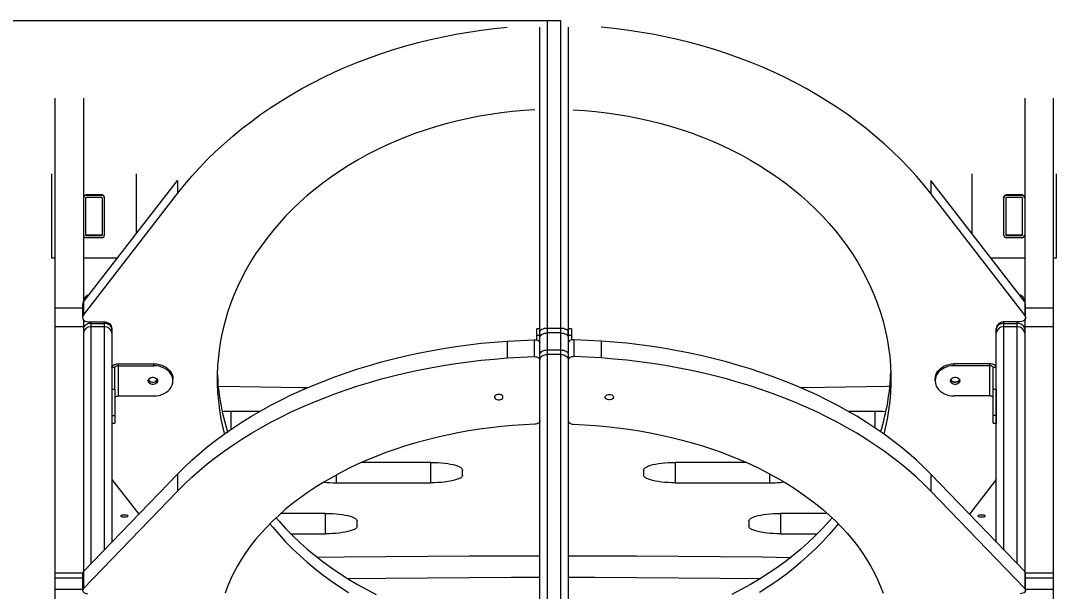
# Model space of a CAD drawing. Header units: millimetres. Extents: x -6600 to 7025, y -6221 to 3623.
# Drawn here: x 2559 to 3543, y 1581 to 2123 of the extents above; entities that cross this region are included whole.
import ezdxf

# ---------------------------------------------------------------- set-up
doc = ezdxf.new("R2010")
doc.units = ezdxf.units.MM
doc.layers.add('DIKOM_ОБЪЕКТ', color=7, linetype='Continuous')
doc.layers.add('DIKOM_РАЗМЕР_ОБЪЕКТА', color=7, linetype='Continuous')
doc.styles.add('style1', font='arial.ttf', dxfattribs={"width": 0.8})
doc.dimstyles.new('1-50', dxfattribs={"dimtxt": 300, "dimasz": 200, "dimexe": 100, "dimexo": 0, "dimgap": 100, "dimtad": 1, "dimtxsty": 'style1', "dimcen": 200, "dimclrd": 7, "dimclre": 7, "dimclrt": 7, "dimadec": 1, "dimazin": 2, "dimtfac": 1, "dimtmove": 0, "dimatfit": 2, "dimfxl": 0, "dimlwd": 25, "dimlwe": 18, "dimarcsym": 0})

# ---------------------------------------------------------------- blocks, each defined once
blk = doc.blocks.new('*D1')
at = {"layer": 'Defpoints', "color": 0, "transparency": 16777216}
for p in [(3072.19, 2122.93), (-5486.8, -2868.46), (-2902.59, -2868.46)]:
    blk.add_point(p, dxfattribs=at)
at = {"layer": 'DIKOM_РАЗМЕР_ОБЪЕКТА', "color": 7, "lineweight": 18, "transparency": 16777216}
for p, q in [((3072.19, 2122.93), (-5586.8, 2122.93)), ((-2902.59, -2868.46), (-5586.8, -2868.46))]:
    blk.add_line(p, q, dxfattribs=at)
at = {"layer": 'DIKOM_РАЗМЕР_ОБЪЕКТА', "color": 7, "lineweight": 25, "transparency": 16777216}
blk.add_line((-5486.8, 1922.93), (-5486.8, -2668.46), dxfattribs=at)
at = {"layer": 'DIKOM_РАЗМЕР_ОБЪЕКТА', "color": 7, "transparency": 16777216}
for points in [[(-5520.13, 1922.93), (-5453.46, 1922.93), (-5486.8, 2122.93)], [(-5520.13, -2668.46), (-5453.46, -2668.46), (-5486.8, -2868.46)]]:
    blk.add_solid(points, dxfattribs=at)
at = {"layer": 'DIKOM_РАЗМЕР_ОБЪЕКТА', "color": 7, "transparency": 16777216, "insert": (-5739.97, -512.1), "char_height": 300, "attachment_point": 5, "rotation": 90, "style": 'style1'}
blk.add_mtext('4950', dxfattribs=at)

msp = doc.modelspace()

# ---------------------------------------------------------------- linework, layer by layer
at = {"layer": 'DIKOM_ОБЪЕКТ', "color": 7, "linetype": 'Continuous', "lineweight": 15}
for p, q in [((3052.189, 1827.025), (3052.189, 2116.943)), ((3059.189, 2122.925), (3059.189, 1830.965)), ((3072.189, 1830.965), (3072.189, 2122.925)), ((3079.189, 2116.943), (3079.189, 1827.025)), ((2591.71, 2049.37), (2591.71, 1849.774)), ((2618.71, 2049.37), (2618.71, 1855.731)), ((3512.669, 2049.37), (3512.669, 1855.73)), ((3539.669, 2049.37), (3539.669, 1849.774)), ((2588.711, 1897.398), (2588.711, 1977.398)), ((2668.711, 1977.398), (2668.711, 1920.432)), ((3462.67, 1920.43), (3462.67, 1977.398)), ((3542.67, 1977.398), (3542.67, 1897.398)), ((2618.728, 1855.753), (2707.968, 1971.232)), ((2707.968, 1971.232), (2707.968, 1958.631)), ((3423.411, 1971.232), (3423.411, 1958.631)), ((3512.651, 1855.753), (3423.411, 1971.232)), ((2618.728, 1843.152), (2707.968, 1958.631)), ((2621.21, 1956.896), (2621.21, 1957.398)), ((2636.211, 1957.398), (2621.21, 1957.398)), ((2636.211, 1956.896), (2636.211, 1957.398)), ((3512.651, 1843.152), (3423.411, 1958.631)), ((3495.169, 1956.896), (3495.169, 1957.398)), ((3510.169, 1957.398), (3495.169, 1957.398)), ((3510.169, 1956.896), (3510.169, 1957.398)), ((2620.711, 1954.396), (2620.711, 1919.396)), ((2636.211, 1956.896), (2621.21, 1956.896)), ((2636.211, 1954.896), (2621.21, 1954.896)), ((2636.71, 1919.396), (2636.71, 1954.396)), ((2638.71, 1954.396), (2638.71, 1954.898)), ((2638.71, 1919.396), (2638.71, 1954.396)), ((3492.669, 1954.396), (3492.669, 1954.898)), ((3492.669, 1954.396), (3492.669, 1919.396)), ((3494.669, 1954.396), (3494.669, 1919.396)), ((3510.169, 1956.896), (3495.169, 1956.896)), ((3510.169, 1954.896), (3495.169, 1954.896)), ((3510.67, 1919.396), (3510.67, 1954.396)), ((2621.21, 1918.896), (2621.21, 1919.398)), ((2621.21, 1919.398), (2636.211, 1919.398)), ((2621.21, 1918.896), (2636.211, 1918.896)), ((2636.211, 1918.896), (2636.211, 1919.398)), ((3495.169, 1918.896), (3495.169, 1919.398)), ((3495.169, 1919.398), (3510.169, 1919.398)), ((3495.169, 1918.896), (3510.169, 1918.896)), ((3510.169, 1918.896), (3510.169, 1919.398)), ((2621.21, 1916.896), (2636.211, 1916.896)), ((3495.169, 1916.896), (3510.169, 1916.896)), ((2591.71, 1897.398), (2588.711, 1897.398)), ((2650.911, 1897.398), (2618.71, 1897.398)), ((3512.669, 1897.398), (3480.469, 1897.398)), ((3542.67, 1897.398), (3539.669, 1897.398)), ((2591.71, 1849.774), (2591.71, 1832.012)), ((2617.921, 1849.774), (2591.71, 1849.774)), ((2617.921, 1853.574), (2617.921, 1840.972)), ((2618.728, 1855.753), (2618.728, 1843.152)), ((3512.651, 1855.753), (3512.651, 1843.152)), ((3513.458, 1840.972), (3513.458, 1853.574)), ((3539.669, 1849.774), (3513.458, 1849.774)), ((3539.669, 1849.774), (3539.669, 1832.012)), ((2618.71, 1832.012), (2591.71, 1832.012)), ((2591.71, 1832.012), (2591.71, 1597.983)), ((2618.71, 1838.815), (2618.71, 1832.012)), ((2618.71, 1832.012), (2618.71, 1599.532)), ((2622.921, 1836.972), (2637.71, 1836.972)), ((2625.71, 1836.972), (2625.71, 1835.389)), ((2625.71, 1835.389), (2625.71, 1832.012)), ((2625.71, 1835.389), (2638.71, 1835.389)), ((2638.71, 1832.012), (2625.71, 1832.012)), ((2625.71, 1832.012), (2625.71, 1606.786)), ((2638.71, 1835.389), (2638.71, 1836.922)), ((2638.71, 1832.012), (2638.71, 1835.389)), ((2638.71, 1620.259), (2638.71, 1832.012)), ((2645.71, 1829.843), (2645.71, 1830.574)), ((2645.71, 1829.789), (2645.71, 1826.117)), ((3052.189, 1830.213), (3049.189, 1830.213)), ((3049.189, 1823.745), (3049.189, 1830.213)), ((3059.189, 1830.965), (3059.189, 1826.286)), ((3059.189, 1830.965), (3072.189, 1830.965)), ((3072.189, 1826.286), (3072.189, 1830.965)), ((3082.189, 1830.213), (3079.19, 1830.213)), ((3079.19, 1823.745), (3079.19, 1830.213)), ((3082.189, 1830.213), (3082.189, 1823.745)), ((3485.669, 1829.789), (3485.669, 1830.644)), ((3485.669, 1793.375), (3485.669, 1830.574)), ((3485.669, 1826.117), (3485.669, 1829.789)), ((3492.669, 1836.923), (3492.669, 1835.389)), ((3492.669, 1835.389), (3492.669, 1832.012)), ((3492.669, 1835.389), (3505.669, 1835.389)), ((3505.669, 1832.012), (3492.669, 1832.012)), ((3492.669, 1832.012), (3492.669, 1620.258)), ((3508.458, 1836.972), (3493.669, 1836.972)), ((3505.669, 1835.389), (3505.669, 1836.972)), ((3505.669, 1832.012), (3505.669, 1835.389)), ((3505.669, 1606.785), (3505.669, 1832.012)), ((3512.669, 1838.816), (3512.669, 1832.012)), ((3539.669, 1832.012), (3512.669, 1832.012)), ((3512.669, 1832.012), (3512.669, 1599.531)), ((3539.669, 1832.012), (3539.669, 1597.983)), ((2645.71, 1826.117), (2645.71, 1627.514)), ((3021.044, 1818.605), (3046.966, 1819.862)), ((3046.966, 1819.862), (3046.966, 1803.738)), ((3049.189, 1819.597), (3049.189, 1823.745)), ((3052.189, 1823.745), (3049.189, 1823.745)), ((3052.189, 1821.801), (3052.189, 1827.025)), ((3052.189, 1805.643), (3052.189, 1821.801)), ((3059.189, 1826.286), (3059.189, 1810.127)), ((3072.189, 1826.286), (3059.189, 1826.286)), ((3072.189, 1810.127), (3072.189, 1826.286)), ((3079.189, 1827.025), (3079.189, 1821.801)), ((3079.189, 1821.801), (3079.189, 1805.643)), ((3079.19, 1823.745), (3079.19, 1816.661)), ((3082.189, 1823.745), (3079.19, 1823.745)), ((3082.189, 1823.745), (3082.189, 1819.597)), ((3084.412, 1819.862), (3084.412, 1803.738)), ((3110.335, 1818.605), (3084.412, 1819.862)), ((3485.669, 1627.513), (3485.669, 1826.117)), ((3021.044, 1818.605), (3021.044, 1802.482)), ((3059.189, 1810.127), (3059.189, 1805.816)), ((3059.189, 1810.127), (3072.189, 1810.127)), ((3072.189, 1805.816), (3072.189, 1810.127)), ((3079.19, 1816.661), (3079.19, 1800.538)), ((3110.335, 1818.605), (3110.335, 1802.482)), ((3021.044, 1802.482), (3046.966, 1803.738)), ((3052.189, 1800.828), (3052.189, 1805.643)), ((3052.189, 1448.515), (3052.189, 1800.828)), ((3059.189, 1805.816), (3059.189, 1451.019)), ((3072.189, 1805.816), (3059.189, 1805.816)), ((3072.189, 1451.019), (3072.189, 1805.816)), ((3079.189, 1805.643), (3079.189, 1800.828)), ((3079.189, 1800.828), (3079.189, 1448.515)), ((3079.19, 1800.538), (3079.19, 1742.797)), ((3110.335, 1802.482), (3084.412, 1803.738)), ((2648.71, 1793.375), (2645.71, 1793.375)), ((2648.71, 1772.973), (2648.71, 1793.375)), ((2651.71, 1796.975), (2651.71, 1795.175)), ((2651.71, 1796.975), (2685.71, 1796.975)), ((2651.71, 1795.175), (2651.71, 1766.376)), ((2651.71, 1795.175), (2685.71, 1795.175)), ((2685.71, 1795.175), (2685.71, 1796.975)), ((3445.669, 1796.975), (3445.669, 1795.175)), ((3479.669, 1796.975), (3445.669, 1796.975)), ((3479.669, 1795.175), (3445.669, 1795.175)), ((3479.669, 1795.175), (3479.669, 1796.975)), ((3479.669, 1766.376), (3479.669, 1795.175)), ((3485.669, 1793.375), (3482.669, 1793.375)), ((3482.669, 1772.973), (3482.669, 1793.375)), ((3485.669, 1772.973), (3485.669, 1793.375)), ((2703.71, 1780.776), (2703.71, 1782.576)), ((3427.669, 1780.776), (3427.669, 1782.576)), ((2645.71, 1772.973), (2648.71, 1772.973)), ((2648.71, 1772.973), (2648.71, 1747.773)), ((3482.669, 1747.773), (3482.669, 1772.973)), ((3482.669, 1772.973), (3485.669, 1772.973)), ((3485.669, 1772.973), (3485.669, 1747.773)), ((2651.71, 1766.376), (2685.71, 1766.376)), ((3479.669, 1766.376), (3445.669, 1766.376)), ((2786.221, 1751.738), (2758.711, 1751.738)), ((2758.711, 1751.738), (2758.711, 1734.539)), ((3370.711, 1751.738), (3345.158, 1751.738)), ((3370.711, 1735.871), (3370.711, 1751.738)), ((2645.71, 1747.773), (2648.71, 1747.773)), ((2648.71, 1747.773), (2648.71, 1740.574)), ((3485.669, 1747.773), (3482.669, 1747.773)), ((3482.669, 1740.574), (3482.669, 1747.773)), ((3485.669, 1747.773), (3485.669, 1740.574)), ((2645.71, 1740.574), (2648.71, 1740.574)), ((3482.669, 1740.574), (3485.669, 1740.574)), ((3485.669, 1734.577), (3485.669, 1740.574)), ((2948.711, 1703.28), (2883.211, 1703.28)), ((2948.711, 1683.897), (2948.711, 1703.28)), ((3248.169, 1703.28), (3180.711, 1703.28)), ((3180.711, 1703.28), (3180.711, 1683.897)), ((2618.728, 1599.549), (2707.968, 1692.039)), ((2707.968, 1692.039), (2707.968, 1675.916)), ((2978.71, 1691.166), (2978.71, 1696.011)), ((3150.71, 1696.011), (3150.71, 1691.166)), ((3270.71, 1683.897), (3270.71, 1692.265)), ((3423.411, 1692.039), (3423.411, 1675.916)), ((3512.651, 1599.549), (3423.411, 1692.039)), ((2645.71, 1687.084), (2671.272, 1654.007)), ((2858.711, 1691.208), (2858.711, 1683.897)), ((2858.711, 1683.897), (2948.711, 1683.897)), ((3180.711, 1683.897), (3270.71, 1683.897)), ((3485.669, 1687.085), (3460.107, 1654.007)), ((2618.728, 1583.426), (2707.968, 1675.916)), ((3512.651, 1583.426), (3423.411, 1675.916)), ((2848.71, 1654.823), (2806.247, 1654.823)), ((2848.71, 1635.44), (2848.71, 1654.823)), ((3325.132, 1654.823), (3280.711, 1654.823)), ((3280.711, 1654.823), (3280.711, 1635.44)), ((2878.711, 1642.708), (2878.711, 1647.554)), ((3250.71, 1647.554), (3250.71, 1642.708)), ((2815.753, 1635.44), (2848.71, 1635.44)), ((3280.711, 1635.44), (3315.626, 1635.44)), ((2591.71, 1597.983), (2591.71, 1593.298)), ((2617.929, 1597.983), (2591.71, 1597.983)), ((2591.71, 1593.298), (2591.71, 1582.643)), ((2617.921, 1593.298), (2591.71, 1593.298)), ((2617.921, 1597.804), (2617.921, 1581.68)), ((2618.728, 1599.549), (2618.728, 1583.426)), ((3512.651, 1599.549), (3512.651, 1583.426)), ((3539.669, 1597.983), (3513.45, 1597.983)), ((3513.458, 1581.68), (3513.458, 1597.804)), ((3539.669, 1593.298), (3513.458, 1593.298)), ((3539.669, 1597.983), (3539.669, 1593.298)), ((3539.669, 1593.298), (3539.669, 1582.643)), ((2591.71, 1582.643), (2591.71, 1474.357)), ((2617.921, 1582.643), (2591.71, 1582.643)), ((3539.669, 1582.643), (3513.458, 1582.643)), ((3539.669, 1582.643), (3539.669, 1474.357))]:
    msp.add_line(p, q, dxfattribs=at)
at = {"layer": 'DIKOM_ОБЪЕКТ', "color": 7, "linetype": 'Continuous', "lineweight": 15, "flags": 128}
for points in [[(2707.968, 1958.631), (2714.623, 1966.964), (2721.581, 1975.137), (2728.835, 1983.144), (2736.379, 1990.977), (2744.207, 1998.631), (2752.312, 2006.098), (2760.686, 2013.371), (2769.323, 2020.446), (2778.215, 2027.315), (2787.355, 2033.972), (2796.735, 2040.413), (2806.347, 2046.631), (2816.182, 2052.622), (2826.232, 2058.379), (2836.489, 2063.899), (2846.943, 2069.175), (2857.586, 2074.205), (2868.409, 2078.983), (2879.402, 2083.506), (2890.555, 2087.769), (2901.86, 2091.768), (2913.307, 2095.502), (2924.885, 2098.965), (2936.585, 2102.156), (2948.397, 2105.072), (2960.311, 2107.709), (2972.316, 2110.066), (2984.403, 2112.141), (2996.559, 2113.932), (3008.777, 2115.437), (3021.044, 2116.656)], [(3423.411, 1958.631), (3416.756, 1966.964), (3409.798, 1975.137), (3402.544, 1983.144), (3395, 1990.977), (3387.172, 1998.631), (3379.068, 2006.098), (3370.693, 2013.371), (3362.056, 2020.446), (3353.164, 2027.315), (3344.024, 2033.972), (3334.644, 2040.413), (3325.033, 2046.631), (3315.197, 2052.622), (3305.147, 2058.379), (3294.891, 2063.899), (3284.436, 2069.175), (3273.793, 2074.205), (3262.971, 2078.983), (3251.978, 2083.506), (3240.824, 2087.769), (3229.519, 2091.768), (3218.072, 2095.502), (3206.494, 2098.965), (3194.794, 2102.156), (3182.982, 2105.072), (3171.068, 2107.709), (3159.063, 2110.066), (3146.977, 2112.141), (3134.82, 2113.932), (3122.602, 2115.437), (3110.335, 2116.656)], [(3047.476, 2038.142), (3036.861, 2037.513), (3026.279, 2036.602), (3015.74, 2035.41), (3005.256, 2033.938), (2994.84, 2032.188), (2984.502, 2030.162), (2974.253, 2027.862), (2964.107, 2025.29), (2954.072, 2022.45), (2944.162, 2019.345), (2934.386, 2015.978), (2924.755, 2012.352), (2915.281, 2008.473), (2905.972, 2004.343), (2896.841, 1999.968), (2887.897, 1995.352), (2879.149, 1990.502), (2870.609, 1985.421), (2862.284, 1980.115), (2854.184, 1974.591), (2846.318, 1968.855), (2838.695, 1962.913), (2831.323, 1956.771), (2824.211, 1950.436), (2817.366, 1943.916), (2810.796, 1937.217), (2804.508, 1930.347), (2798.509, 1923.314), (2792.806, 1916.124), (2787.405, 1908.787), (2782.312, 1901.311), (2777.533, 1893.703), (2773.072, 1885.972), (2768.936, 1878.127), (2765.128, 1870.176), (2761.652, 1862.128), (2758.513, 1853.992), (2755.714, 1845.777), (2753.258, 1837.493), (2751.148, 1829.147), (2749.386, 1820.75), (2747.973, 1812.311), (2746.913, 1803.839), (2746.206, 1795.343), (2745.851, 1786.833), (2745.851, 1778.319), (2746.206, 1769.809), (2746.913, 1761.313), (2747.973, 1752.841), (2749.386, 1744.401), (2751.148, 1736.004), (2752.567, 1730.239)], [(3083.903, 2038.142), (3094.518, 2037.513), (3105.1, 2036.602), (3115.64, 2035.41), (3126.123, 2033.938), (3136.539, 2032.188), (3146.878, 2030.162), (3157.125, 2027.862), (3167.272, 2025.29), (3177.306, 2022.45), (3187.217, 2019.345), (3196.993, 2015.978), (3206.624, 2012.352), (3216.099, 2008.473), (3225.406, 2004.343), (3234.538, 1999.968), (3243.482, 1995.352), (3252.23, 1990.502), (3260.771, 1985.421), (3269.096, 1980.115), (3277.195, 1974.591), (3285.061, 1968.855), (3292.684, 1962.913), (3300.056, 1956.771), (3307.168, 1950.436), (3314.013, 1943.916), (3320.583, 1937.217), (3326.871, 1930.347), (3332.87, 1923.314), (3338.573, 1916.124), (3343.974, 1908.787), (3349.067, 1901.311), (3353.846, 1893.703), (3358.307, 1885.972), (3362.443, 1878.127), (3366.252, 1870.176), (3369.727, 1862.128), (3372.866, 1853.992), (3375.666, 1845.777), (3378.121, 1837.493), (3380.232, 1829.147), (3381.994, 1820.75), (3383.406, 1812.311), (3384.466, 1803.839), (3385.174, 1795.343), (3385.527, 1786.833), (3385.527, 1778.319), (3385.174, 1769.809), (3384.466, 1761.313), (3383.406, 1752.841), (3381.994, 1744.401), (3380.232, 1736.004), (3378.813, 1730.239)], [(2618.728, 1843.152), (2618.156, 1842.184), (2617.925, 1841.13), (2618.051, 1840.065), (2618.527, 1839.064), (2619.316, 1838.2), (2620.365, 1837.535), (2621.595, 1837.116), (2622.921, 1836.972)], [(3512.651, 1843.152), (3513.223, 1842.184), (3513.454, 1841.13), (3513.328, 1840.065), (3512.853, 1839.064), (3512.062, 1838.2), (3511.015, 1837.535), (3509.784, 1837.116), (3508.458, 1836.972)], [(2625.71, 1835.389), (2624.345, 1835.281), (2623.032, 1834.963), (2621.822, 1834.445), (2620.761, 1833.749), (2619.89, 1832.9), (2619.243, 1831.932), (2618.845, 1830.882), (2618.71, 1829.789)], [(2637.71, 1836.972), (2639.271, 1836.85), (2640.771, 1836.486), (2642.155, 1835.895), (2643.367, 1835.099), (2644.362, 1834.13), (2645.101, 1833.023), (2645.556, 1831.823), (2645.71, 1830.574)], [(2645.71, 1829.789), (2645.576, 1830.882), (2645.178, 1831.932), (2644.531, 1832.9), (2643.66, 1833.749), (2642.599, 1834.445), (2641.389, 1834.963), (2640.076, 1835.281), (2638.71, 1835.389)], [(3052.189, 1827.025), (3052.324, 1827.794), (3052.722, 1828.533), (3053.369, 1829.214), (3054.239, 1829.811), (3055.3, 1830.301), (3056.51, 1830.665), (3057.824, 1830.889), (3059.189, 1830.965)], [(3072.189, 1830.965), (3073.555, 1830.889), (3074.868, 1830.665), (3076.078, 1830.301), (3077.139, 1829.811), (3078.009, 1829.214), (3078.656, 1828.533), (3079.055, 1827.794), (3079.189, 1827.025)], [(3493.669, 1836.972), (3492.108, 1836.85), (3490.608, 1836.486), (3489.225, 1835.895), (3488.012, 1835.099), (3487.017, 1834.13), (3486.278, 1833.023), (3485.823, 1831.823), (3485.669, 1830.574)], [(3492.669, 1835.389), (3491.304, 1835.281), (3489.991, 1834.963), (3488.78, 1834.445), (3487.72, 1833.749), (3486.849, 1832.9), (3486.203, 1831.932), (3485.804, 1830.882), (3485.669, 1829.789)], [(3512.669, 1829.789), (3512.535, 1830.882), (3512.137, 1831.932), (3511.49, 1832.9), (3510.619, 1833.749), (3509.559, 1834.445), (3508.348, 1834.963), (3507.035, 1835.281), (3505.669, 1835.389)], [(3046.966, 1819.862), (3047.973, 1819.825), (3048.947, 1819.66), (3049.85, 1819.373), (3050.645, 1818.976), (3051.3, 1818.485), (3051.787, 1817.92), (3052.088, 1817.304), (3052.19, 1816.661)], [(3052.189, 1821.801), (3052.324, 1822.676), (3052.722, 1823.518), (3053.369, 1824.293), (3054.239, 1824.972), (3055.3, 1825.53), (3056.51, 1825.945), (3057.824, 1826.2), (3059.189, 1826.286)], [(3072.189, 1826.286), (3073.555, 1826.2), (3074.868, 1825.945), (3076.078, 1825.53), (3077.139, 1824.972), (3078.009, 1824.293), (3078.656, 1823.518), (3079.055, 1822.676), (3079.189, 1821.801)], [(3084.412, 1819.862), (3083.406, 1819.825), (3082.432, 1819.66), (3081.529, 1819.373), (3080.734, 1818.976), (3080.079, 1818.485), (3079.592, 1817.92), (3079.291, 1817.304), (3079.19, 1816.661)], [(2707.968, 1692.039), (2714.623, 1698.713), (2721.581, 1705.26), (2728.835, 1711.673), (2736.379, 1717.947), (2744.207, 1724.076), (2752.312, 1730.057), (2760.686, 1735.882), (2769.323, 1741.548), (2778.215, 1747.05), (2787.355, 1752.382), (2796.735, 1757.541), (2806.347, 1762.521), (2816.182, 1767.319), (2826.232, 1771.93), (2836.489, 1776.351), (2846.943, 1780.577), (2857.586, 1784.606), (2868.409, 1788.433), (2879.402, 1792.055), (2890.555, 1795.469), (2901.86, 1798.673), (2913.307, 1801.663), (2924.885, 1804.437), (2936.585, 1806.993), (2948.397, 1809.328), (2960.311, 1811.44), (2972.316, 1813.328), (2984.403, 1814.99), (2996.559, 1816.424), (3008.777, 1817.63), (3021.044, 1818.605)], [(3052.189, 1805.643), (3052.324, 1806.518), (3052.722, 1807.359), (3053.369, 1808.134), (3054.239, 1808.814), (3055.3, 1809.372), (3056.51, 1809.786), (3057.824, 1810.041), (3059.189, 1810.127)], [(3072.189, 1810.127), (3073.555, 1810.041), (3074.868, 1809.786), (3076.078, 1809.372), (3077.139, 1808.814), (3078.009, 1808.134), (3078.656, 1807.359), (3079.055, 1806.518), (3079.189, 1805.643)], [(3423.411, 1692.039), (3416.756, 1698.713), (3409.798, 1705.26), (3402.544, 1711.673), (3395, 1717.947), (3387.172, 1724.076), (3379.068, 1730.057), (3370.693, 1735.882), (3362.056, 1741.548), (3353.164, 1747.05), (3344.024, 1752.382), (3334.644, 1757.541), (3325.033, 1762.521), (3315.197, 1767.319), (3305.147, 1771.93), (3294.891, 1776.351), (3284.436, 1780.577), (3273.793, 1784.606), (3262.971, 1788.433), (3251.978, 1792.055), (3240.824, 1795.469), (3229.519, 1798.673), (3218.072, 1801.663), (3206.494, 1804.437), (3194.794, 1806.993), (3182.982, 1809.328), (3171.068, 1811.44), (3159.063, 1813.328), (3146.977, 1814.99), (3134.82, 1816.424), (3122.602, 1817.63), (3110.335, 1818.605)], [(2707.968, 1675.916), (2714.623, 1682.59), (2721.581, 1689.136), (2728.835, 1695.549), (2736.379, 1701.823), (2744.207, 1707.953), (2752.312, 1713.933), (2760.686, 1719.759), (2769.323, 1725.425), (2778.215, 1730.926), (2787.355, 1736.259), (2796.735, 1741.417), (2806.347, 1746.398), (2816.182, 1751.195), (2826.232, 1755.807), (2836.489, 1760.227), (2846.943, 1764.454), (2857.586, 1768.482), (2868.409, 1772.309), (2879.402, 1775.931), (2890.555, 1779.346), (2901.86, 1782.549), (2913.307, 1785.539), (2924.885, 1788.314), (2936.585, 1790.869), (2948.397, 1793.204), (2960.311, 1795.316), (2972.316, 1797.204), (2984.403, 1798.866), (2996.559, 1800.301), (3008.777, 1801.506), (3021.044, 1802.482)], [(3046.966, 1803.738), (3047.973, 1803.702), (3048.947, 1803.537), (3049.85, 1803.25), (3050.645, 1802.853), (3051.3, 1802.362), (3051.787, 1801.796), (3052.088, 1801.18), (3052.19, 1800.538)], [(3052.189, 1800.828), (3052.324, 1801.801), (3052.722, 1802.737), (3053.369, 1803.599), (3054.239, 1804.355), (3055.3, 1804.975), (3056.51, 1805.436), (3057.824, 1805.72), (3059.189, 1805.816)], [(3072.189, 1805.816), (3073.555, 1805.72), (3074.868, 1805.436), (3076.078, 1804.975), (3077.139, 1804.355), (3078.009, 1803.599), (3078.656, 1802.737), (3079.055, 1801.801), (3079.189, 1800.828)], [(3084.412, 1803.738), (3083.406, 1803.702), (3082.432, 1803.537), (3081.529, 1803.25), (3080.734, 1802.853), (3080.079, 1802.362), (3079.592, 1801.796), (3079.291, 1801.18), (3079.19, 1800.538)], [(3423.411, 1675.916), (3416.756, 1682.59), (3409.798, 1689.136), (3402.544, 1695.549), (3395, 1701.823), (3387.172, 1707.953), (3379.068, 1713.933), (3370.693, 1719.759), (3362.056, 1725.425), (3353.164, 1730.926), (3344.024, 1736.259), (3334.644, 1741.417), (3325.033, 1746.398), (3315.197, 1751.195), (3305.147, 1755.807), (3294.891, 1760.227), (3284.436, 1764.454), (3273.793, 1768.482), (3262.971, 1772.309), (3251.978, 1775.931), (3240.824, 1779.346), (3229.519, 1782.549), (3218.072, 1785.539), (3206.494, 1788.314), (3194.794, 1790.869), (3182.982, 1793.204), (3171.068, 1795.316), (3159.063, 1797.204), (3146.977, 1798.866), (3134.82, 1800.301), (3122.602, 1801.506), (3110.335, 1802.482)], [(2645.71, 1793.375), (2645.825, 1794.077), (2646.167, 1794.753), (2646.721, 1795.375), (2647.467, 1795.921), (2648.377, 1796.368), (2649.414, 1796.701), (2650.54, 1796.906), (2651.71, 1796.975)], [(2648.71, 1793.375), (2648.768, 1793.726), (2648.939, 1794.064), (2649.216, 1794.375), (2649.589, 1794.648), (2650.043, 1794.872), (2650.562, 1795.038), (2651.125, 1795.14), (2651.71, 1795.175)], [(2685.71, 1796.975), (2688.272, 1796.828), (2690.781, 1796.392), (2693.188, 1795.674), (2695.442, 1794.689), (2697.498, 1793.458), (2699.313, 1792.005), (2700.853, 1790.361), (2702.083, 1788.558), (2702.981, 1786.633), (2703.527, 1784.625), (2703.71, 1782.576)], [(2703.71, 1780.776), (2703.527, 1782.825), (2702.981, 1784.832), (2702.083, 1786.757), (2700.853, 1788.56), (2699.313, 1790.205), (2697.498, 1791.658), (2695.442, 1792.889), (2693.188, 1793.874), (2690.781, 1794.592), (2688.272, 1795.028), (2685.71, 1795.175)], [(3427.669, 1782.576), (3427.852, 1784.625), (3428.398, 1786.633), (3429.296, 1788.558), (3430.527, 1790.361), (3432.065, 1792.005), (3433.882, 1793.458), (3435.938, 1794.689), (3438.192, 1795.674), (3440.598, 1796.392), (3443.107, 1796.828), (3445.669, 1796.975)], [(3445.669, 1795.175), (3443.107, 1795.028), (3440.598, 1794.592), (3438.192, 1793.874), (3435.938, 1792.889), (3433.882, 1791.658), (3432.065, 1790.205), (3430.527, 1788.56), (3429.296, 1786.757), (3428.398, 1784.832), (3427.852, 1782.825), (3427.669, 1780.776)], [(3485.669, 1793.375), (3485.554, 1794.077), (3485.212, 1794.753), (3484.658, 1795.375), (3483.912, 1795.921), (3483.003, 1796.368), (3481.965, 1796.701), (3480.84, 1796.906), (3479.669, 1796.975)], [(3482.669, 1793.375), (3482.612, 1793.726), (3482.441, 1794.064), (3482.163, 1794.375), (3481.79, 1794.648), (3481.336, 1794.872), (3480.817, 1795.038), (3480.254, 1795.14), (3479.669, 1795.175)], [(2680.31, 1780.776), (2680.488, 1781.767), (2681.009, 1782.679), (2681.829, 1783.436), (2682.882, 1783.977), (2684.084, 1784.26), (2685.336, 1784.26), (2686.538, 1783.977), (2687.591, 1783.436), (2688.412, 1782.679), (2688.932, 1781.767), (2689.11, 1780.776), (2688.932, 1779.784), (2688.412, 1778.873), (2687.591, 1778.115), (2686.538, 1777.574), (2685.336, 1777.292), (2684.084, 1777.292), (2682.882, 1777.574), (2681.829, 1778.115), (2681.009, 1778.873), (2680.488, 1779.784), (2680.31, 1780.776)], [(2688.964, 1781.676), (2688.932, 1781.584), (2688.412, 1780.673), (2687.591, 1779.916), (2686.538, 1779.374), (2685.336, 1779.092), (2684.084, 1779.092), (2682.882, 1779.374), (2681.829, 1779.916), (2681.009, 1780.673), (2680.488, 1781.584), (2680.456, 1781.676)], [(2680.728, 1782.272), (2680.81, 1781.864), (2681.246, 1780.976), (2681.99, 1780.23), (2682.975, 1779.693), (2684.114, 1779.412), (2685.306, 1779.412), (2686.446, 1779.693), (2687.431, 1780.23), (2688.174, 1780.976), (2688.61, 1781.864), (2688.691, 1782.268)], [(2685.71, 1766.376), (2688.272, 1766.523), (2690.781, 1766.96), (2693.188, 1767.678), (2695.442, 1768.662), (2697.498, 1769.893), (2699.313, 1771.346), (2700.853, 1772.991), (2702.083, 1774.794), (2702.981, 1776.719), (2703.527, 1778.726), (2703.71, 1780.776)], [(3427.669, 1780.776), (3427.852, 1778.726), (3428.398, 1776.719), (3429.296, 1774.794), (3430.527, 1772.991), (3432.065, 1771.346), (3433.882, 1769.893), (3435.938, 1768.662), (3438.192, 1767.678), (3440.598, 1766.96), (3443.107, 1766.523), (3445.669, 1766.376)], [(3451.069, 1780.776), (3450.891, 1779.784), (3450.371, 1778.873), (3449.55, 1778.115), (3448.497, 1777.574), (3447.295, 1777.292), (3446.043, 1777.292), (3444.841, 1777.574), (3443.787, 1778.115), (3442.968, 1778.873), (3442.447, 1779.784), (3442.269, 1780.776), (3442.447, 1781.767), (3442.968, 1782.679), (3443.787, 1783.436), (3444.841, 1783.977), (3446.043, 1784.26), (3447.295, 1784.26), (3448.497, 1783.977), (3449.55, 1783.436), (3450.371, 1782.679), (3450.891, 1781.767), (3451.069, 1780.776)], [(3450.923, 1781.676), (3450.891, 1781.584), (3450.371, 1780.673), (3449.55, 1779.916), (3448.497, 1779.374), (3447.295, 1779.092), (3446.043, 1779.092), (3444.841, 1779.374), (3443.787, 1779.916), (3442.968, 1780.673), (3442.447, 1781.584), (3442.416, 1781.676)], [(3450.642, 1782.209), (3450.569, 1781.864), (3450.133, 1780.976), (3449.39, 1780.23), (3448.405, 1779.693), (3447.265, 1779.412), (3446.073, 1779.412), (3444.934, 1779.693), (3443.948, 1780.23), (3443.205, 1780.976), (3442.769, 1781.864), (3442.678, 1782.365)], [(2831.431, 1774.206), (2826.555, 1774.273), (2786.916, 1774.864), (2747.302, 1775.545), (2746.749, 1775.556)], [(3384.634, 1775.592), (3382.119, 1775.545), (3342.505, 1774.864), (3302.866, 1774.273), (3299.888, 1774.232)], [(2648.71, 1764.576), (2648.768, 1764.927), (2648.939, 1765.265), (2649.216, 1765.576), (2649.589, 1765.849), (2650.043, 1766.073), (2650.562, 1766.239), (2651.125, 1766.342), (2651.71, 1766.376)], [(3013.19, 1767.94), (3012.01, 1767.827), (3010.936, 1767.495), (3010.062, 1766.976), (3009.466, 1766.314), (3009.201, 1765.569), (3009.29, 1764.807), (3009.725, 1764.096), (3010.469, 1763.499), (3011.454, 1763.069), (3012.594, 1762.844), (3013.786, 1762.844), (3014.925, 1763.069), (3015.91, 1763.499), (3016.654, 1764.096), (3017.089, 1764.807), (3017.178, 1765.569), (3016.913, 1766.314), (3016.317, 1766.976), (3015.443, 1767.495), (3014.368, 1767.827), (3013.19, 1767.94)], [(3118.19, 1767.94), (3119.368, 1767.827), (3120.443, 1767.495), (3121.317, 1766.976), (3121.913, 1766.314), (3122.178, 1765.569), (3122.089, 1764.807), (3121.654, 1764.096), (3120.91, 1763.499), (3119.925, 1763.069), (3118.786, 1762.844), (3117.594, 1762.844), (3116.454, 1763.069), (3115.469, 1763.499), (3114.725, 1764.096), (3114.29, 1764.807), (3114.201, 1765.569), (3114.466, 1766.314), (3115.062, 1766.976), (3115.936, 1767.495), (3117.01, 1767.827), (3118.19, 1767.94)], [(3482.669, 1764.576), (3482.612, 1764.927), (3482.441, 1765.265), (3482.163, 1765.576), (3481.79, 1765.849), (3481.336, 1766.073), (3480.817, 1766.239), (3480.254, 1766.342), (3479.669, 1766.376)], [(3052.19, 1742.797), (3052.101, 1742.194), (3051.836, 1741.613), (3051.406, 1741.075), (3050.825, 1740.597), (3050.114, 1740.199), (3049.3, 1739.892), (3048.41, 1739.69), (3047.476, 1739.598)], [(3079.19, 1742.797), (3079.279, 1742.194), (3079.543, 1741.613), (3079.974, 1741.075), (3080.554, 1740.597), (3081.264, 1740.199), (3082.079, 1739.892), (3082.97, 1739.69), (3083.903, 1739.598)], [(3047.476, 1739.598), (3036.861, 1739.095), (3026.279, 1738.365), (3015.74, 1737.41), (3005.256, 1736.231), (2994.84, 1734.83), (2984.502, 1733.207), (2974.253, 1731.365), (2964.107, 1729.305), (2954.072, 1727.03), (2944.162, 1724.544), (2934.386, 1721.847), (2924.755, 1718.943), (2915.281, 1715.836), (2905.972, 1712.528), (2896.841, 1709.024), (2887.897, 1705.327), (2879.149, 1701.442), (2870.609, 1697.373), (2862.284, 1693.123), (2854.184, 1688.699), (2846.318, 1684.105), (2838.695, 1679.345), (2831.323, 1674.426), (2824.211, 1669.353), (2817.366, 1664.13), (2810.796, 1658.765), (2804.508, 1653.263), (2798.509, 1647.629), (2792.806, 1641.871), (2787.405, 1635.995), (2782.312, 1630.007), (2777.533, 1623.914), (2773.072, 1617.722), (2768.936, 1611.438), (2765.128, 1605.07), (2761.652, 1598.625), (2758.513, 1592.108), (2755.714, 1585.529), (2753.258, 1578.893)], [(3083.903, 1739.598), (3094.518, 1739.095), (3105.1, 1738.365), (3115.64, 1737.41), (3126.123, 1736.231), (3136.539, 1734.83), (3146.878, 1733.207), (3157.125, 1731.365), (3167.272, 1729.305), (3177.306, 1727.03), (3187.217, 1724.544), (3196.993, 1721.847), (3206.624, 1718.943), (3216.099, 1715.836), (3225.406, 1712.528), (3234.538, 1709.024), (3243.482, 1705.327), (3252.23, 1701.442), (3260.771, 1697.373), (3269.096, 1693.123), (3277.195, 1688.699), (3285.061, 1684.105), (3292.684, 1679.345), (3300.056, 1674.426), (3307.168, 1669.353), (3314.013, 1664.13), (3320.583, 1658.765), (3326.871, 1653.263), (3332.87, 1647.629), (3338.573, 1641.871), (3343.974, 1635.995), (3349.067, 1630.007), (3353.846, 1623.914), (3358.307, 1617.722), (3362.443, 1611.438), (3366.252, 1605.07), (3369.727, 1598.625), (3372.866, 1592.108), (3375.666, 1585.529), (3378.121, 1578.893)], [(2948.711, 1703.28), (2952.07, 1703.234), (2955.386, 1703.098), (2958.619, 1702.872), (2961.727, 1702.56), (2964.671, 1702.166), (2967.415, 1701.694), (2969.924, 1701.151), (2972.165, 1700.543), (2974.112, 1699.879), (2975.74, 1699.165), (2977.027, 1698.412), (2977.959, 1697.629), (2978.522, 1696.825), (2978.71, 1696.011)], [(3150.71, 1696.011), (3150.899, 1696.825), (3151.463, 1697.629), (3152.394, 1698.412), (3153.682, 1699.165), (3155.309, 1699.879), (3157.255, 1700.543), (3159.497, 1701.151), (3162.006, 1701.694), (3164.749, 1702.166), (3167.694, 1702.56), (3170.802, 1702.872), (3174.035, 1703.098), (3177.352, 1703.234), (3180.711, 1703.28)], [(2978.71, 1691.166), (2978.522, 1690.352), (2977.959, 1689.548), (2977.027, 1688.765), (2975.74, 1688.012), (2974.112, 1687.299), (2972.165, 1686.634), (2969.924, 1686.026), (2967.415, 1685.483), (2964.671, 1685.011), (2961.727, 1684.617), (2958.619, 1684.305), (2955.386, 1684.079), (2952.07, 1683.943), (2948.711, 1683.897)], [(3180.711, 1683.897), (3177.352, 1683.943), (3174.035, 1684.079), (3170.802, 1684.305), (3167.694, 1684.617), (3164.749, 1685.011), (3162.006, 1685.483), (3159.497, 1686.026), (3157.255, 1686.634), (3155.309, 1687.299), (3153.682, 1688.012), (3152.394, 1688.765), (3151.463, 1689.548), (3150.899, 1690.352), (3150.71, 1691.166)], [(2661.21, 1652.4), (2661.021, 1652.675), (2660.473, 1652.921), (2659.625, 1653.11), (2658.57, 1653.222), (2657.421, 1653.245), (2656.305, 1653.176), (2655.34, 1653.024), (2654.632, 1652.803), (2654.258, 1652.539), (2654.258, 1652.26), (2654.632, 1651.996), (2655.34, 1651.776), (2656.305, 1651.623), (2657.421, 1651.555), (2658.57, 1651.578), (2659.625, 1651.69), (2660.473, 1651.879), (2661.021, 1652.124), (2661.21, 1652.4)], [(2848.71, 1654.823), (2852.069, 1654.777), (2855.386, 1654.64), (2858.619, 1654.415), (2861.727, 1654.103), (2864.672, 1653.709), (2867.415, 1653.237), (2869.924, 1652.694), (2872.166, 1652.086), (2874.112, 1651.421), (2875.739, 1650.708), (2877.027, 1649.955), (2877.958, 1649.171), (2878.522, 1648.368), (2878.711, 1647.554)], [(3250.71, 1647.554), (3250.899, 1648.368), (3251.463, 1649.171), (3252.394, 1649.955), (3253.682, 1650.708), (3255.309, 1651.421), (3257.255, 1652.086), (3259.497, 1652.694), (3262.006, 1653.237), (3264.749, 1653.709), (3267.694, 1654.103), (3270.802, 1654.415), (3274.035, 1654.64), (3277.352, 1654.777), (3280.711, 1654.823)], [(3468.211, 1652.4), (3468.4, 1652.124), (3468.949, 1651.879), (3469.796, 1651.69), (3470.851, 1651.578), (3471.999, 1651.555), (3473.116, 1651.623), (3474.081, 1651.776), (3474.789, 1651.996), (3475.163, 1652.26), (3475.163, 1652.539), (3474.789, 1652.803), (3474.081, 1653.024), (3473.116, 1653.176), (3471.999, 1653.245), (3470.851, 1653.222), (3469.796, 1653.11), (3468.949, 1652.921), (3468.4, 1652.675), (3468.211, 1652.4)], [(2795.906, 1645.054), (2798.509, 1641.838), (2804.508, 1634.805), (2810.796, 1627.935), (2817.366, 1621.236), (2824.211, 1614.715), (2831.323, 1608.381), (2838.695, 1602.239), (2846.318, 1596.297), (2854.184, 1590.56), (2862.284, 1585.036), (2870.609, 1579.731)], [(2801.681, 1650.658), (2804.508, 1647.406), (2810.796, 1640.536), (2817.366, 1633.837), (2824.211, 1627.317), (2831.323, 1620.982), (2838.695, 1614.84), (2846.318, 1608.898), (2854.184, 1603.161), (2862.284, 1597.637), (2870.609, 1592.332), (2879.149, 1587.251), (2887.897, 1582.4), (2896.841, 1577.785)], [(2878.711, 1642.708), (2878.522, 1641.894), (2877.958, 1641.091), (2877.027, 1640.308), (2875.739, 1639.555), (2874.112, 1638.841), (2872.166, 1638.176), (2869.924, 1637.569), (2867.415, 1637.025), (2864.672, 1636.554), (2861.727, 1636.16), (2858.619, 1635.848), (2855.386, 1635.622), (2852.069, 1635.485), (2848.71, 1635.44)], [(3329.698, 1650.658), (3326.871, 1647.406), (3320.583, 1640.536), (3314.013, 1633.837), (3307.168, 1627.317), (3300.056, 1620.982), (3292.684, 1614.84), (3285.061, 1608.898), (3277.195, 1603.161), (3269.096, 1597.637), (3260.771, 1592.332), (3252.23, 1587.251), (3243.482, 1582.4), (3234.538, 1577.785)], [(3280.711, 1635.44), (3277.352, 1635.485), (3274.035, 1635.622), (3270.802, 1635.848), (3267.694, 1636.16), (3264.749, 1636.554), (3262.006, 1637.025), (3259.497, 1637.569), (3257.255, 1638.176), (3255.309, 1638.841), (3253.682, 1639.555), (3252.394, 1640.308), (3251.463, 1641.091), (3250.899, 1641.894), (3250.71, 1642.708)], [(3335.472, 1645.054), (3332.87, 1641.838), (3326.871, 1634.805), (3320.583, 1627.935), (3314.013, 1621.236), (3307.168, 1614.715), (3300.056, 1608.381), (3292.684, 1602.239), (3285.061, 1596.297), (3277.195, 1590.56), (3269.096, 1585.036), (3260.771, 1579.731)], [(2840.88, 1613.096), (2866.215, 1613.405), (2905.893, 1613.814), (2945.585, 1614.132), (2985.288, 1614.36), (3024.997, 1614.496), (3052.189, 1614.537)], [(3079.189, 1614.536), (3104.424, 1614.496), (3144.133, 1614.36), (3183.836, 1614.132), (3223.528, 1613.814), (3263.206, 1613.405), (3290.467, 1613.071)], [(2869.421, 1593.067), (2905.893, 1593.44), (2945.585, 1593.758), (2985.288, 1593.986), (3024.997, 1594.122), (3052.189, 1594.163)], [(3079.189, 1594.161), (3104.424, 1594.122), (3144.133, 1593.986), (3183.836, 1593.758), (3223.528, 1593.44), (3261.923, 1593.045)], [(2618.728, 1583.426), (2618.156, 1582.651), (2617.925, 1581.807), (2618.051, 1580.953), (2618.527, 1580.152), (2619.316, 1579.46), (2620.365, 1578.927), (2621.595, 1578.591), (2622.921, 1578.477)], [(3512.651, 1583.426), (3513.223, 1582.651), (3513.454, 1581.807), (3513.328, 1580.953), (3512.853, 1580.152), (3512.062, 1579.46), (3511.015, 1578.927), (3509.784, 1578.591), (3508.458, 1578.477)]]:
    msp.add_lwpolyline(points, dxfattribs=at)
at = {"layer": 'DIKOM_ОБЪЕКТ', "color": 7, "linetype": 'Continuous', "lineweight": 15}
for centre, radius, start, end in [((2621.21, 1954.898), 2.5, 90.00064, 179.993896), ((2636.211, 1954.898), 2.5, 359.995338, 89.999197), ((3495.17, 1954.898), 2.5, 90.00064, 179.993896), ((3510.17, 1954.898), 2.5, 359.995339, 90.010125), ((2621.21, 1954.396), 2.5, 90.00064, 179.99936), ((2621.21, 1954.397), 0.5, 90.002255, 180.052391), ((2636.211, 1954.397), 2.5, 359.989874, 89.999197), ((2636.21, 1954.396), 0.5, 0.002423, 89.942931), ((3495.17, 1954.396), 2.5, 90.00064, 179.99936), ((3495.17, 1954.396), 0.501, 90.05625, 179.94375), ((3510.17, 1954.397), 2.5, 359.989875, 90.010125), ((3510.169, 1954.396), 0.5, 0.002404, 89.997596), ((2621.21, 1919.396), 2.5, 180.00064, 269.99936), ((2621.21, 1919.898), 0.5, 179.959314, 270.013357), ((2621.21, 1919.396), 0.499, 179.920527, 270.052144), ((2636.21, 1919.898), 0.5, 270.041539, 359.98579), ((2636.211, 1919.396), 2.5, 270.000803, 0.010126), ((2636.211, 1919.396), 0.5, 270.002706, 0.024623), ((3495.17, 1919.396), 2.5, 180.00064, 269.99936), ((3495.17, 1919.899), 0.501, 180.068018, 269.959298), ((3495.17, 1919.397), 0.5, 180.029192, 269.998124), ((3510.169, 1919.898), 0.5, 269.986886, 359.985798), ((3510.17, 1919.396), 2.5, 269.989875, 0.010125), ((3510.17, 1919.396), 0.5, 269.948107, 0.024576), ((2625.711, 1855.977), 7, 102.634208, 180), ((3505.67, 1855.977), 7, 0, 77.375448), ((2621.34, 1853.546), 3.42, 139.808237, 179.54059), ((3510.053, 1853.552), 3.405, 0.369584, 40.281589), ((2625.202, 1825.512), 6.52, 85.529923, 174.675978), ((2639.219, 1825.513), 6.519, 5.315925, 94.478174), ((3492.161, 1825.512), 6.52, 85.528188, 174.677713), ((3506.178, 1825.513), 6.519, 5.315925, 94.478174), ((2954.414, 1795.528), 208.616, 181.8271, 197.620944), ((3176.975, 1795.528), 208.606, 342.378216, 358.172801), ((2758.641, 1632.22), 119.518, 89.966812, 93.902063), ((3370.869, 1635.119), 116.618, 85.096137, 90.077892), ((2858.506, 1798.916), 115.019, 264.22935, 270.102107), ((3271.04, 1795.813), 111.916, 269.831404, 276.716993), ((2620.322, 1597.753), 2.401, 131.574778, 178.783656), ((3511.067, 1597.758), 2.391, 1.109161, 48.532406)]:
    msp.add_arc(centre, radius, start, end, dxfattribs=at)

# ---------------------------------------------------------------- dimensions: what is measured, and where the dimension line sits
at = {"layer": 'DIKOM_РАЗМЕР_ОБЪЕКТА'}
dim = msp.add_linear_dim(base=(-5486.798, -2868.463), p1=(3072.189, 2122.925), p2=(-2902.586, -2868.463), angle=90, text='4950', dimstyle='1-50', dxfattribs=at)
dim.commit()
dim.dimension.update_dxf_attribs({"geometry": '*D1', "text_midpoint": (-5486.798, -512.097), "dimtype": 160})

doc.saveas('drawing.dxf')
